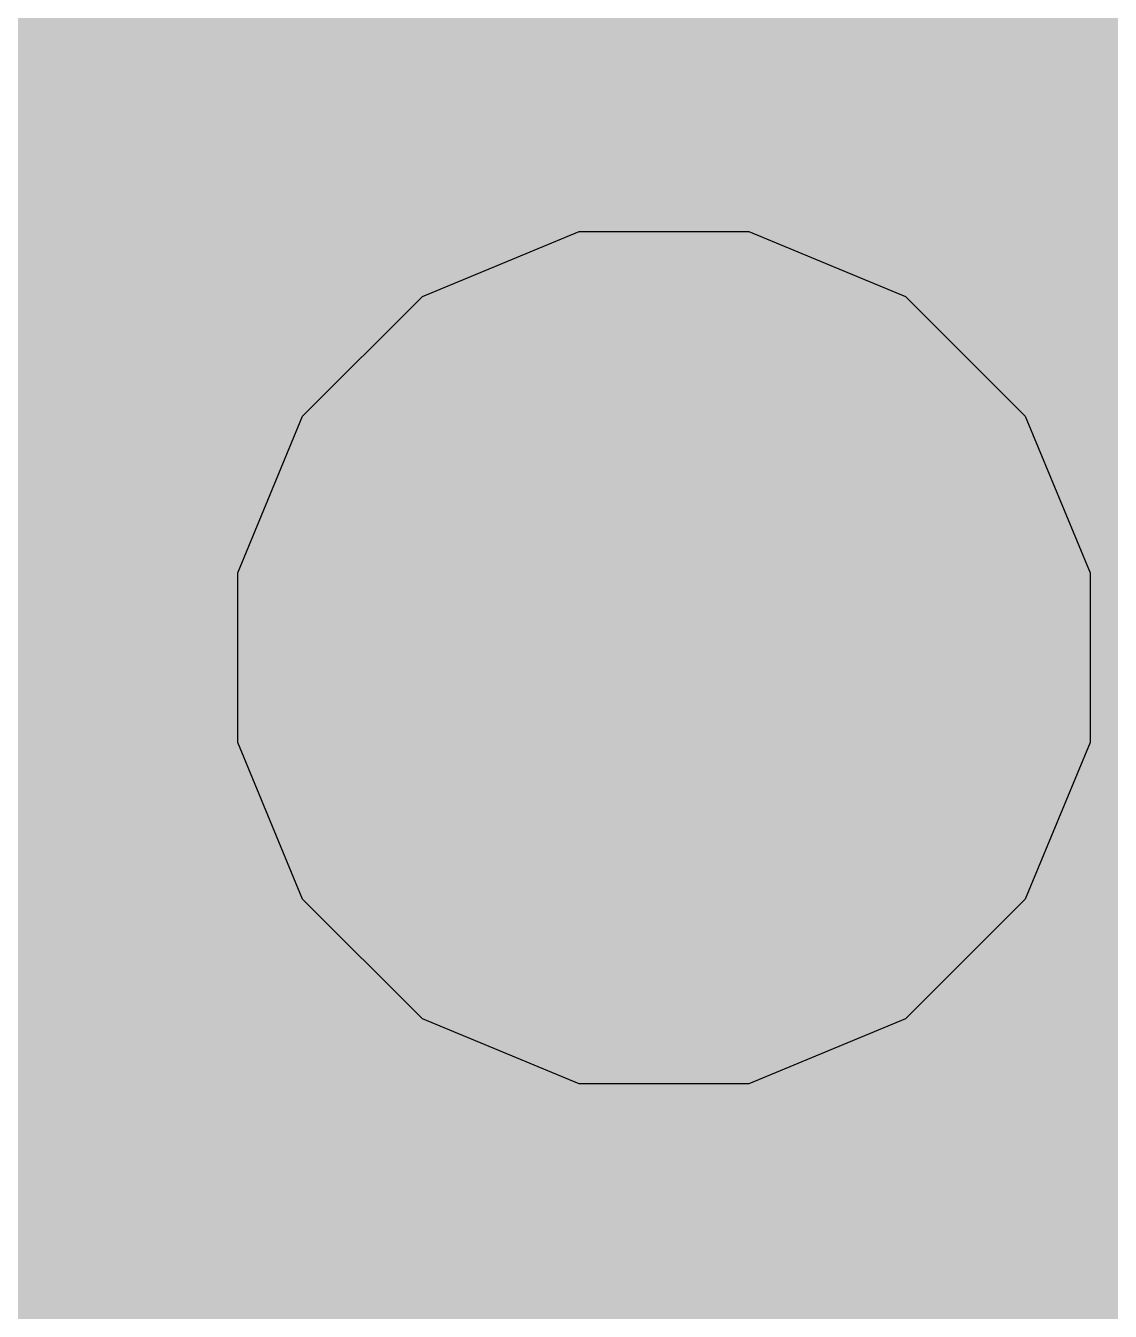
# Model space of a CAD drawing. Header units: inches. Extents: x -3 to 117, y 0 to 53.
# Drawn here: x 18.226 to 19.626, y 11.07 to 12.73 of the extents above; entities that cross this region are included whole.
import ezdxf

# ---------------------------------------------------------------- set-up
doc = ezdxf.new("R2010")
doc.units = ezdxf.units.IN
for name, color, linetype in [('Bottom Layer', 5, 'Continuous'), ('Bottom Solder', 6, 'Continuous'), ('GND', 76, 'Continuous'), ('Mechanical 9', 56, 'Continuous'), ('Multi-Layer', 9, 'Continuous'), ('Pad Holes', 156, 'Continuous'), ('Power', 16, 'Continuous'), ('Top Layer', 1, 'Continuous'), ('Top Solder', 216, 'Continuous')]:
    doc.layers.add(name, color=color, linetype=linetype)

# ---------------------------------------------------------------- blocks, each defined once
blk = doc.blocks.new('DC_IN_TH_KH_DC_007B_2_1G_70')
at = {"layer": 'Bottom Layer'}
h = blk.add_hatch(color=5, dxfattribs=at)
edge = h.paths.add_edge_path()
edge.add_arc((0, -3.1001), 1.3, 0, 360)
at = {"layer": 'Bottom Solder'}
h = blk.add_hatch(color=6, dxfattribs=at)
edge = h.paths.add_edge_path()
edge.add_arc((0, -3.1001), 1.4016, 0, 360)
at = {"layer": 'GND'}
h = blk.add_hatch(color=76, dxfattribs=at)
edge = h.paths.add_edge_path()
edge.add_arc((0, -3.1001), 1.3, 0, 360)
at = {"layer": 'Multi-Layer'}
h = blk.add_hatch(color=9, dxfattribs=at)
edge = h.paths.add_edge_path()
edge.add_arc((0, -3.1001), 1.3, 0, 360)
at = {"layer": 'Pad Holes'}
h = blk.add_hatch(color=7, dxfattribs=at)
edge = h.paths.add_edge_path()
edge.add_arc((0, -3.1), 0.8, 0, 360)
at = {"layer": 'Power'}
h = blk.add_hatch(color=16, dxfattribs=at)
edge = h.paths.add_edge_path()
edge.add_arc((0, -3.1001), 1.3, 0, 360)
at = {"layer": 'Top Layer'}
h = blk.add_hatch(color=1, dxfattribs=at)
edge = h.paths.add_edge_path()
edge.add_arc((0, -3.1001), 1.3, 0, 360)
at = {"layer": 'Top Solder'}
h = blk.add_hatch(color=216, dxfattribs=at)
edge = h.paths.add_edge_path()
edge.add_arc((0, -3.1001), 1.4016, 0, 360)
at = {"layer": 'Mechanical 9'}
for p, q in [((-0.3116, -2.6337), (-0.1094, -2.55)), ((-0.1094, -2.55), (0.1094, -2.55)), ((0.1094, -2.55), (0.3116, -2.6337)), ((-0.4663, -2.7885), (-0.3116, -2.6337)), ((0.3116, -2.6337), (0.4663, -2.7885)), ((-0.5501, -2.9907), (-0.4663, -2.7885)), ((0.4663, -2.7885), (0.5501, -2.9907)), ((-0.5501, -3.1001), (-0.5501, -2.9907)), ((0.5501, -2.9907), (0.5501, -3.1001)), ((-0.5501, -3.2095), (-0.5501, -3.1001)), ((0.5501, -3.1001), (0.5501, -3.2095)), ((0.5501, -3.1001), (0.5501, -3.1001)), ((0.5501, -3.1001), (0.5501, -3.1001)), ((-0.4663, -3.4117), (-0.5501, -3.2095)), ((0.5501, -3.2095), (0.4663, -3.4117)), ((-0.3116, -3.5664), (-0.4663, -3.4117)), ((0.4663, -3.4117), (0.3116, -3.5664)), ((-0.1094, -3.6502), (-0.3116, -3.5664)), ((0.3116, -3.5664), (0.1094, -3.6502)), ((0.1094, -3.6502), (-0.1094, -3.6502))]:
    blk.add_line(p, q, dxfattribs=at)

msp = doc.modelspace()

# ---------------------------------------------------------------- hatches: boundary and pattern name
at = {"layer": 'Bottom Layer'}
h = msp.add_hatch(color=5, dxfattribs=at)
h.paths.add_polyline_path([(30.48, 21.0657), (30.452, 21.0601), (30.326, 20.9759), (30.2418, 20.8499), (30.2122, 20.7012), (30.2122, 20.193), (24.3332, 20.193), (24.3332, 12.0178), (23.011, 12.0178), (23.011, 9.2456), (15.24, 9.2456), (15.24, 13.462), (0.3885, 13.462), (0.3885, 17.526), (19.7405, 17.526), (19.8166, 17.45), (19.9645, 17.3887), (20.1245, 17.3887), (20.2724, 17.45), (20.3485, 17.526), (21.1328, 17.526), (21.1328, 24.003), (30.48, 24.003)])
h.paths.add_polyline_path([(20.1245, 17.2184), (19.9645, 17.2184), (19.8166, 17.1571), (19.7034, 17.0439), (19.6421, 16.896), (19.6421, 16.736), (19.7034, 16.5881), (19.8166, 16.4749), (19.9645, 16.4136), (20.1245, 16.4136), (20.2724, 16.4749), (20.3856, 16.5881), (20.4469, 16.736), (20.4469, 16.896), (20.3856, 17.0439), (20.2724, 17.1571)], flags=0)

# ---------------------------------------------------------------- block references
at = {"rotation": 180}
msp.add_blockref('DC_IN_TH_KH_DC_007B_2_1G_70', (19.05, 8.8138), dxfattribs=at)

doc.saveas('drawing.dxf')
